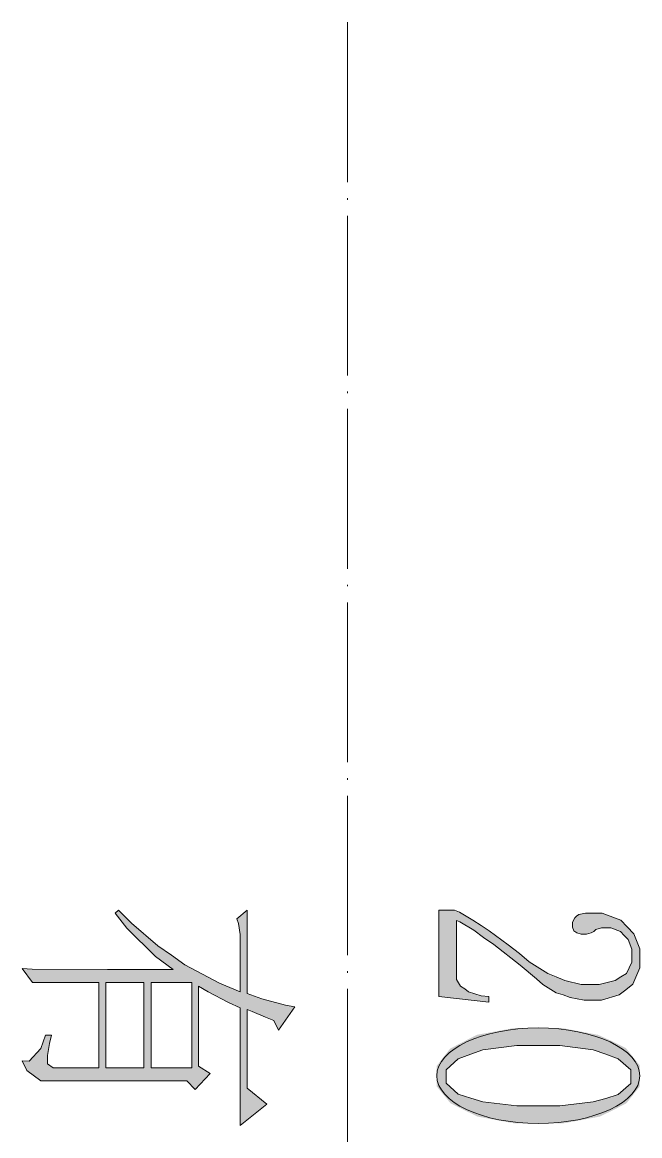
# Model space of a CAD drawing. Header units: millimetres. Extents: x 117 to 78452272, y 10 to 169749766.
# Drawn here: x 78438838 to 78439457, y 169692417 to 169693532 of the extents above; entities that cross this region are included whole.
import ezdxf

# ---------------------------------------------------------------- set-up
doc = ezdxf.new("R2010")
doc.units = ezdxf.units.MM

msp = doc.modelspace()

# ---------------------------------------------------------------- hatches: boundary and pattern name
h = msp.add_hatch(color=0)
h.paths.add_polyline_path([(78438867.537, 169692517.331), (78438865.383, 169692509.143), (78438863.659, 169692497.078), (78438863.659, 169692492.769), (78438863.659, 169692488.89), (78438869.261, 169692484.581), (78438874.432, 169692484.581), (78438914.938, 169692484.581), (78438914.938, 169692570.334), (78438848.577, 169692570.334), (78438838.235, 169692584.123), (78438848.146, 169692583.692), (78438923.556, 169692583.261), (78438989.487, 169692583.261), (78438971.819, 169692596.189), (78438942.948, 169692624.629), (78438931.313, 169692639.711), (78438934.76, 169692642.728), (78438947.688, 169692629.8), (78438973.974, 169692606.962), (78438987.763, 169692597.482), (78439001.122, 169692588.001), (78439036.026, 169692569.472), (78439056.71, 169692560.853), (78439056.71, 169692612.133), (78439056.71, 169692618.166), (78439054.986, 169692629.369), (78439053.263, 169692634.11), (78439063.605, 169692642.728), (78439063.605, 169692559.13), (78439078.256, 169692553.959), (78439101.956, 169692547.495), (78439111.436, 169692545.771), (78439095.062, 169692522.502), (78439090.322, 169692531.982), (78439082.134, 169692535.429), (78439068.776, 169692541.031), (78439063.605, 169692543.186), (78439063.605, 169692464.328), (78439083.427, 169692448.384), (78439056.71, 169692426.838), (78439056.71, 169692544.91), (78439045.075, 169692550.081), (78439024.391, 169692560.853), (78439014.911, 169692566.456), (78439014.911, 169692486.305), (78439026.546, 169692478.979), (78439011.464, 169692463.035), (78439003.276, 169692471.654), (78438866.244, 169692471.654), (78438856.764, 169692471.654), (78438842.975, 169692481.996), (78438838.235, 169692491.907), (78438845.13, 169692491.476), (78438856.764, 169692503.972), (78438861.504, 169692517.331)])
h.paths.add_polyline_path([(78439008.016, 169692570.334), (78438967.51, 169692570.334), (78438967.51, 169692484.581), (78439008.016, 169692484.581)])
h.paths.add_polyline_path([(78438960.184, 169692570.334), (78438921.833, 169692570.334), (78438921.833, 169692484.581), (78438960.184, 169692484.581)])
h = msp.add_hatch(color=0)
h.dxf.hatch_style = 2
h.paths.add_polyline_path([(78439406.184, 169692568.179), (78439416.526, 169692568.179), (78439432.47, 169692572.057), (78439438.072, 169692575.936), (78439443.674, 169692579.383), (78439449.276, 169692590.587), (78439449.276, 169692597.912), (78439449.276, 169692603.514), (78439445.398, 169692613.425), (78439441.519, 169692617.304), (78439437.641, 169692621.182), (78439428.161, 169692625.06), (78439422.559, 169692625.06), (78439418.681, 169692625.06), (78439413.079, 169692623.337), (78439410.924, 169692621.182), (78439408.339, 169692619.889), (78439403.599, 169692618.597), (78439401.444, 169692618.597), (78439398.428, 169692618.597), (78439394.118, 169692619.889), (78439392.826, 169692620.751), (78439391.102, 169692622.044), (78439389.809, 169692625.491), (78439389.809, 169692627.646), (78439389.809, 169692630.662), (78439391.964, 169692634.971), (78439393.687, 169692636.695), (78439395.842, 169692638.419), (78439402.737, 169692639.711), (78439407.046, 169692639.711), (78439419.542, 169692639.711), (78439438.072, 169692632.817), (78439444.536, 169692625.922), (78439450.999, 169692619.027), (78439457.032, 169692603.945), (78439457.032, 169692596.189), (78439457.032, 169692584.985), (78439450.138, 169692568.61), (78439443.243, 169692563.008), (78439436.348, 169692557.837), (78439418.681, 169692552.666), (78439408.339, 169692552.666), (78439401.444, 169692552.666), (78439387.224, 169692555.252), (78439380.329, 169692557.837), (78439373.434, 169692559.992), (78439360.076, 169692568.179), (78439353.612, 169692573.781), (78439337.237, 169692587.57), (78439310.951, 169692608.254), (78439300.609, 169692615.149), (78439290.698, 169692622.475), (78439276.909, 169692631.093), (78439273.462, 169692632.386), (78439273.462, 169692577.659), (78439273.462, 169692573.35), (78439277.34, 169692566.456), (78439281.649, 169692563.87), (78439285.527, 169692560.853), (78439298.024, 169692556.975), (78439305.78, 169692556.113), (78439305.78, 169692550.512), (78439255.794, 169692556.113), (78439255.794, 169692642.728), (78439271.307, 169692642.728), (78439276.478, 169692640.573), (78439289.836, 169692632.817), (78439298.024, 169692627.215), (78439306.211, 169692622.044), (78439325.172, 169692607.824), (78439336.375, 169692599.205), (78439346.287, 169692591.018), (78439364.816, 169692579.383), (78439373.434, 169692575.936), (78439382.053, 169692572.057), (78439398.428, 169692568.179)])
h = msp.add_hatch(color=0)
h.paths.add_polyline_path([(78439253.639, 169692476.394), (78439253.639, 169692486.736), (78439266.998, 169692503.972), (78439280.356, 169692510.867), (78439293.715, 169692517.762), (78439331.635, 169692524.656), (78439356.198, 169692524.656), (78439378.605, 169692524.656), (78439415.233, 169692517.762), (78439429.454, 169692511.298), (78439443.243, 169692504.403), (78439457.032, 169692487.167), (78439457.032, 169692476.394), (78439457.032, 169692466.052), (78439443.674, 169692449.246), (78439430.315, 169692442.351), (78439416.957, 169692435.887), (78439379.898, 169692428.993), (78439356.198, 169692428.993), (78439332.066, 169692428.993), (78439294.576, 169692435.887), (78439281.218, 169692442.351), (78439267.429, 169692449.246), (78439253.639, 169692466.052)])
h.paths.add_polyline_path([(78439447.983, 169692476.394), (78439447.983, 169692482.858), (78439435.486, 169692493.63), (78439422.99, 169692498.371), (78439410.493, 169692502.68), (78439376.882, 169692506.989), (78439356.198, 169692506.989), (78439333.79, 169692506.989), (78439299.747, 169692502.68), (78439287.682, 169692498.371), (78439275.185, 169692493.63), (78439263.119, 169692482.858), (78439263.119, 169692476.394), (78439263.119, 169692469.499), (78439275.185, 169692458.295), (78439287.682, 169692454.417), (78439299.747, 169692450.539), (78439333.79, 169692446.66), (78439356.198, 169692446.66), (78439376.882, 169692446.66), (78439410.493, 169692450.539), (78439422.99, 169692453.986), (78439435.486, 169692457.864), (78439447.983, 169692469.068)])

# ---------------------------------------------------------------- linework, layer by layer
at = {"color": 0, "lineweight": 0}
for points in [[(78439164.008, 169693532.142), (78439164.008, 169693371.84)], [(78439164.008, 169693355.896), (78439164.008, 169693354.173)], [(78439164.008, 169693338.229), (78439164.008, 169693178.358)], [(78439164.008, 169693162.414), (78439164.008, 169693160.691)], [(78439164.008, 169693144.747), (78439164.008, 169692984.445)], [(78439164.008, 169692968.501), (78439164.008, 169692967.209)], [(78439164.008, 169692950.834), (78439164.008, 169692790.964)], [(78439164.008, 169692775.02), (78439164.008, 169692773.296)], [(78439164.008, 169692757.352), (78439164.008, 169692597.482)], [(78439164.008, 169692581.538), (78439164.008, 169692579.814)], [(78439164.008, 169692563.87), (78439164.008, 169692403.569)]]:
    msp.add_lwpolyline(points, dxfattribs=at)
for points in [[(78438867.537, 169692517.331), (78438865.383, 169692509.143), (78438863.659, 169692497.078), (78438863.659, 169692492.769), (78438863.659, 169692488.89), (78438869.261, 169692484.581), (78438874.432, 169692484.581), (78438914.938, 169692484.581), (78438914.938, 169692570.334), (78438848.577, 169692570.334), (78438838.235, 169692584.123), (78438848.146, 169692583.692), (78438923.556, 169692583.261), (78438989.487, 169692583.261), (78438971.819, 169692596.189), (78438942.948, 169692624.629), (78438931.313, 169692639.711), (78438934.76, 169692642.728), (78438947.688, 169692629.8), (78438973.974, 169692606.962), (78438987.763, 169692597.482), (78439001.122, 169692588.001), (78439036.026, 169692569.472), (78439056.71, 169692560.853), (78439056.71, 169692612.133), (78439056.71, 169692618.166), (78439054.986, 169692629.369), (78439053.263, 169692634.11), (78439063.605, 169692642.728), (78439063.605, 169692559.13), (78439078.256, 169692553.959), (78439101.956, 169692547.495), (78439111.436, 169692545.771), (78439095.062, 169692522.502), (78439090.322, 169692531.982), (78439082.134, 169692535.429), (78439068.776, 169692541.031), (78439063.605, 169692543.186), (78439063.605, 169692464.328), (78439083.427, 169692448.384), (78439056.71, 169692426.838), (78439056.71, 169692544.91), (78439045.075, 169692550.081), (78439024.391, 169692560.853), (78439014.911, 169692566.456), (78439014.911, 169692486.305), (78439026.546, 169692478.979), (78439011.464, 169692463.035), (78439003.276, 169692471.654), (78438866.244, 169692471.654), (78438856.764, 169692471.654), (78438842.975, 169692481.996), (78438838.235, 169692491.907), (78438845.13, 169692491.476), (78438856.764, 169692503.972), (78438861.504, 169692517.331)], [(78439406.184, 169692568.179), (78439416.526, 169692568.179), (78439432.47, 169692572.057), (78439438.072, 169692575.936), (78439443.674, 169692579.383), (78439449.276, 169692590.587), (78439449.276, 169692597.912), (78439449.276, 169692603.514), (78439445.398, 169692613.425), (78439441.519, 169692617.304), (78439437.641, 169692621.182), (78439428.161, 169692625.06), (78439422.559, 169692625.06), (78439418.681, 169692625.06), (78439413.079, 169692623.337), (78439410.924, 169692621.182), (78439408.339, 169692619.889), (78439403.599, 169692618.597), (78439401.444, 169692618.597), (78439398.428, 169692618.597), (78439394.118, 169692619.889), (78439392.826, 169692620.751), (78439391.102, 169692622.044), (78439389.809, 169692625.491), (78439389.809, 169692627.646), (78439389.809, 169692630.662), (78439391.964, 169692634.971), (78439393.687, 169692636.695), (78439395.842, 169692638.419), (78439402.737, 169692639.711), (78439407.046, 169692639.711), (78439419.542, 169692639.711), (78439438.072, 169692632.817), (78439444.536, 169692625.922), (78439450.999, 169692619.027), (78439457.032, 169692603.945), (78439457.032, 169692596.189), (78439457.032, 169692584.985), (78439450.138, 169692568.61), (78439443.243, 169692563.008), (78439436.348, 169692557.837), (78439418.681, 169692552.666), (78439408.339, 169692552.666), (78439401.444, 169692552.666), (78439387.224, 169692555.252), (78439380.329, 169692557.837), (78439373.434, 169692559.992), (78439360.076, 169692568.179), (78439353.612, 169692573.781), (78439337.237, 169692587.57), (78439310.951, 169692608.254), (78439300.609, 169692615.149), (78439290.698, 169692622.475), (78439276.909, 169692631.093), (78439273.462, 169692632.386), (78439273.462, 169692577.659), (78439273.462, 169692573.35), (78439277.34, 169692566.456), (78439281.649, 169692563.87), (78439285.527, 169692560.853), (78439298.024, 169692556.975), (78439305.78, 169692556.113), (78439305.78, 169692550.512), (78439255.794, 169692556.113), (78439255.794, 169692642.728), (78439271.307, 169692642.728), (78439276.478, 169692640.573), (78439289.836, 169692632.817), (78439298.024, 169692627.215), (78439306.211, 169692622.044), (78439325.172, 169692607.824), (78439336.375, 169692599.205), (78439346.287, 169692591.018), (78439364.816, 169692579.383), (78439373.434, 169692575.936), (78439382.053, 169692572.057), (78439398.428, 169692568.179)], [(78438960.184, 169692570.334), (78438921.833, 169692570.334), (78438921.833, 169692484.581), (78438960.184, 169692484.581)], [(78439008.016, 169692570.334), (78438967.51, 169692570.334), (78438967.51, 169692484.581), (78439008.016, 169692484.581)], [(78439447.983, 169692476.394), (78439447.983, 169692482.858), (78439435.486, 169692493.63), (78439422.99, 169692498.371), (78439410.493, 169692502.68), (78439376.882, 169692506.989), (78439356.198, 169692506.989), (78439333.79, 169692506.989), (78439299.747, 169692502.68), (78439287.682, 169692498.371), (78439275.185, 169692493.63), (78439263.119, 169692482.858), (78439263.119, 169692476.394), (78439263.119, 169692469.499), (78439275.185, 169692458.295), (78439287.682, 169692454.417), (78439299.747, 169692450.539), (78439333.79, 169692446.66), (78439356.198, 169692446.66), (78439376.882, 169692446.66), (78439410.493, 169692450.539), (78439422.99, 169692453.986), (78439435.486, 169692457.864), (78439447.983, 169692469.068)]]:
    msp.add_lwpolyline(points, close=True, dxfattribs=at)
msp.add_ellipse((78439355.336, 169692476.825), major_axis=(101.697, 0), ratio=0.470339, start_param=0, end_param=6.283185, dxfattribs=at)

doc.saveas('drawing.dxf')
